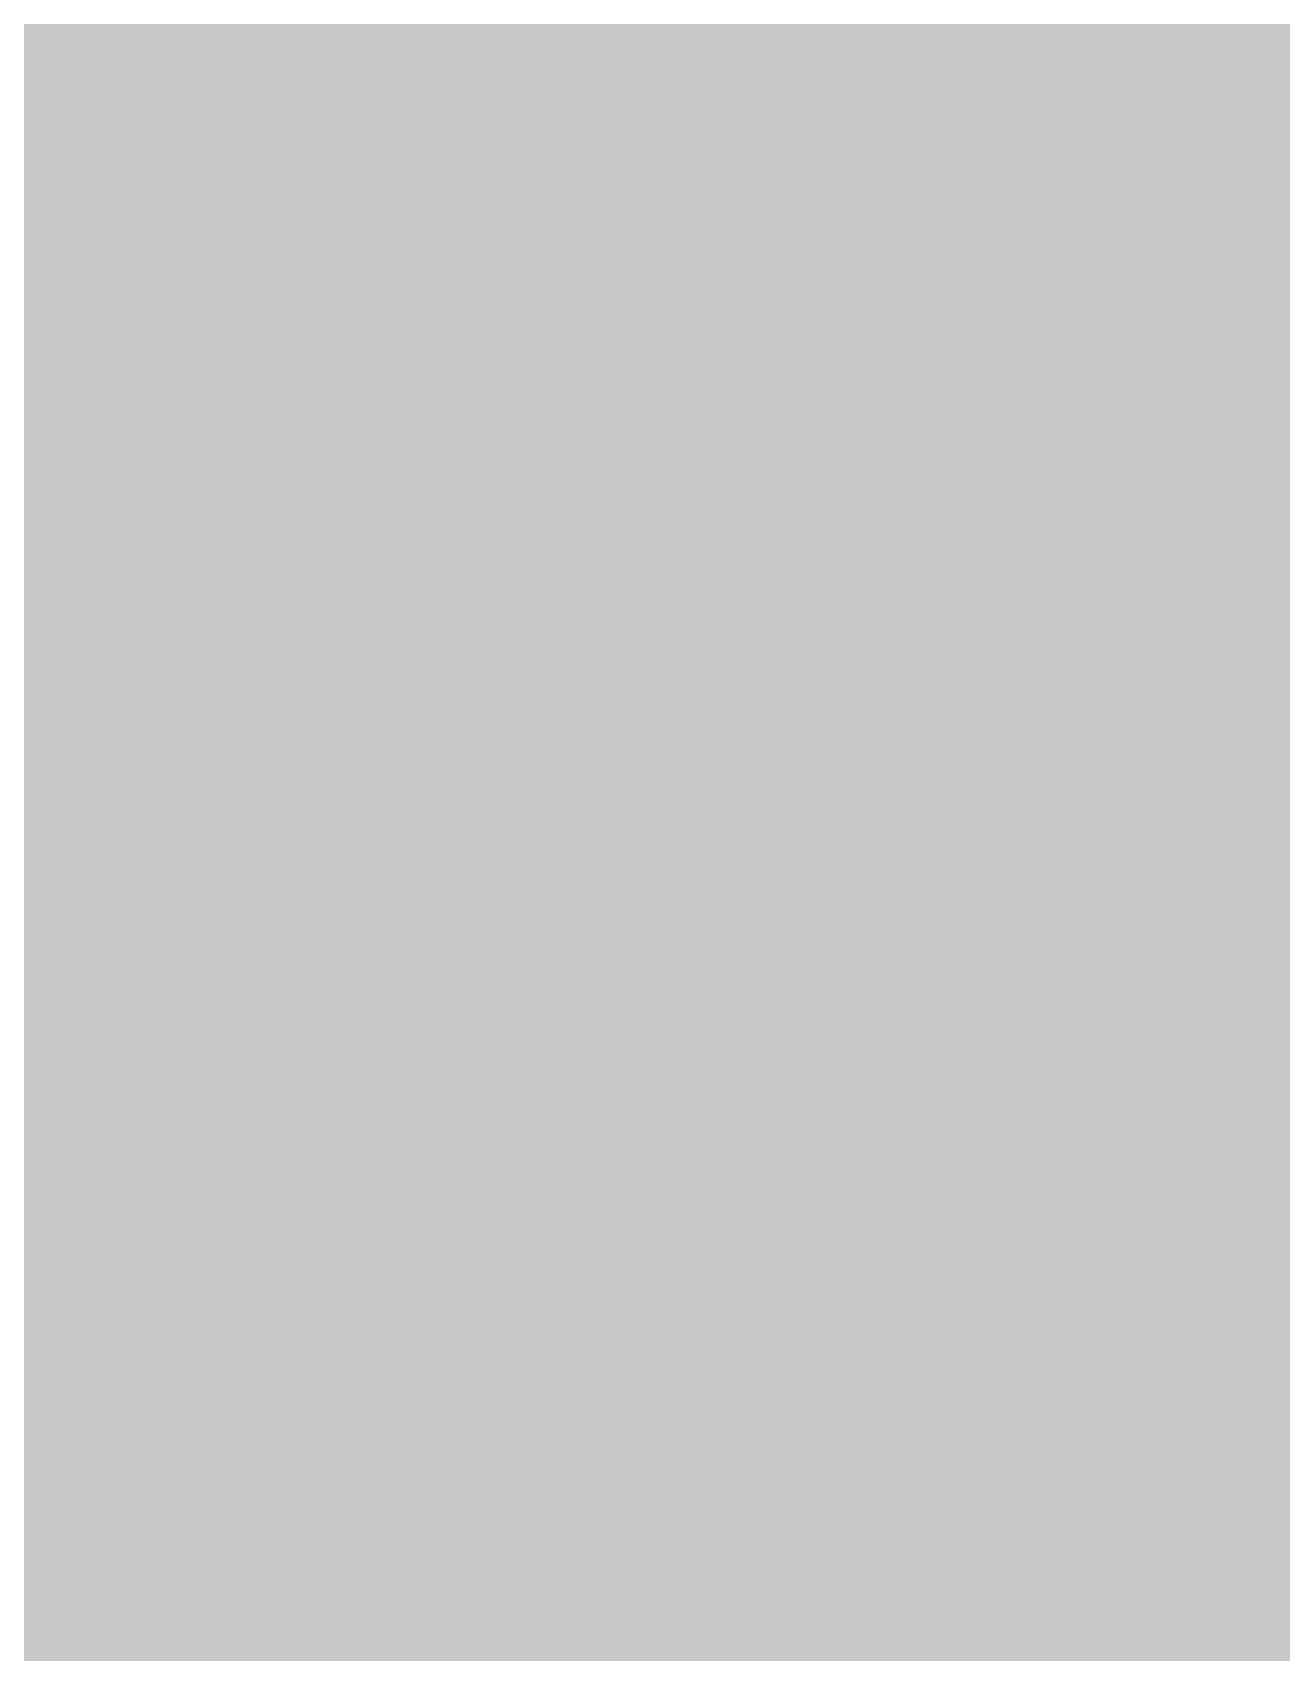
# Model space of a CAD drawing. Header units: centimetres. Extents: x 0.2 to 13.8, y -19.7 to -0.3.
# Drawn here: x 1.46225 to 1.48565, y -10.20372 to -10.17338 of the extents above; entities that cross this region are included whole.
import ezdxf

# ---------------------------------------------------------------- set-up
doc = ezdxf.new("R2010")
doc.units = ezdxf.units.CM
doc.header["$MEASUREMENT"] = 0
doc.layers.add('Layer 1', color=7, linetype='Continuous')

# ---------------------------------------------------------------- blocks, each defined once
blk = doc.blocks.new('block 3')
at = {"layer": 'Layer 1', "true_color": 0xe5c49d}
h = blk.add_hatch(color=31, dxfattribs=at)
h.dxf.hatch_style = 2
h.paths.add_polyline_path([(13.785502, -19.722492), (0.184498, -19.722492), (0.184498, -0.292525), (13.785502, -0.292525)])
blk = doc.blocks.new('block 4')
at = {"layer": 'Layer 1', "lineweight": 0}
for points, knots in [([(12.86103, -0.669607), (12.86103, -0.669607), (1.10897, -0.669607), (1.10897, -0.669607), (0.807027, -0.669607), (0.561639, -0.914996), (0.561639, -1.216939), (0.561639, -1.216939), (0.561639, -18.798079), (0.561639, -18.798079), (0.561639, -19.100022), (0.807027, -19.345411), (1.10897, -19.345411), (1.10897, -19.345411), (12.86103, -19.345411), (12.86103, -19.345411), (13.162973, -19.345411), (13.408361, -19.100022), (13.408361, -18.798079), (13.408361, -18.798079), (13.408361, -1.216939), (13.408361, -1.216939), (13.408361, -0.914996), (13.162973, -0.669607), (12.86103, -0.669607)], [0, 0, 0, 0, 1, 1, 1, 2, 2, 2, 3, 3, 3, 4, 4, 4, 5, 5, 5, 6, 6, 6, 7, 7, 7, 8, 8, 8, 8]), ([(2.218026, -10.188469), (2.198154, -10.175102), (2.176557, -10.165162), (2.153941, -10.157623), (2.143657, -10.154197), (2.142628, -10.148712), (2.148456, -10.138432), (2.154284, -10.129178), (2.159764, -10.120267), (2.165249, -10.11067), (2.212545, -10.028758), (2.226594, -9.942047), (2.205349, -9.84917), (2.193351, -9.795364), (2.17416, -9.743955), (2.150853, -9.6946), (2.131663, -9.654843), (2.112472, -9.615776), (2.091562, -9.5767), (2.075112, -9.545515), (2.047692, -9.531119), (2.012391, -9.532831), (1.984975, -9.534546), (1.957559, -9.535575), (1.930483, -9.53729), (1.859193, -9.541399), (1.788251, -9.549628), (1.719706, -9.571563), (1.630598, -9.600351), (1.563082, -9.655186), (1.516468, -9.73573), (1.508929, -9.749092), (1.501047, -9.762116), (1.492821, -9.776855), (1.46746, -9.757318), (1.444157, -9.739152), (1.417767, -9.725446), (1.411596, -9.722359), (1.410228, -9.716535), (1.41091, -9.710364), (1.420164, -9.623315), (1.447236, -9.542771), (1.504816, -9.475255), (1.527437, -9.448521), (1.556568, -9.430013), (1.587757, -9.414249), (1.640195, -9.387172), (1.696742, -9.374153), (1.754664, -9.364898), (1.797162, -9.358046), (1.840003, -9.356673), (1.882843, -9.357016), (1.919513, -9.357359), (1.95653, -9.357359), (1.993543, -9.357702), (2.049408, -9.358389), (2.105615, -9.355987), (2.160793, -9.346733), (2.17142, -9.344675), (2.176557, -9.348448), (2.179988, -9.357359), (2.211173, -9.441669), (2.259499, -9.517067), (2.304393, -9.59418), (2.337641, -9.65073), (2.366086, -9.709339), (2.38631, -9.772057), (2.400015, -9.814211), (2.407554, -9.857738), (2.40927, -9.901604), (2.410985, -9.949933), (2.399329, -9.996196), (2.376026, -10.039037), (2.342783, -10.098328), (2.298227, -10.147001), (2.24373, -10.186754), (2.234823, -10.193264), (2.227623, -10.194636), (2.218026, -10.188469)], [0, 0, 0, 0, 1, 1, 1, 2, 2, 2, 3, 3, 3, 4, 4, 4, 5, 5, 5, 6, 6, 6, 7, 7, 7, 8, 8, 8, 9, 9, 9, 10, 10, 10, 11, 11, 11, 12, 12, 12, 13, 13, 13, 14, 14, 14, 15, 15, 15, 16, 16, 16, 17, 17, 17, 18, 18, 18, 19, 19, 19, 20, 20, 20, 21, 21, 21, 22, 22, 22, 23, 23, 23, 24, 24, 24, 25, 25, 25, 26, 26, 26, 26]), ([(1.298156, -10.316991), (1.312204, -10.296767), (1.327282, -10.276548), (1.343737, -10.2577), (1.380749, -10.214517), (1.426335, -10.183327), (1.478773, -10.161392), (1.551426, -10.131575), (1.62751, -10.120267), (1.70531, -10.115807), (1.721074, -10.115125), (1.731357, -10.119924), (1.739239, -10.134659), (1.77934, -10.207317), (1.807441, -10.284091), (1.817039, -10.366685), (1.825264, -10.441054), (1.809157, -10.510628), (1.777628, -10.577805), (1.747464, -10.642238), (1.705996, -10.698441), (1.66144, -10.752937), (1.655616, -10.760819), (1.647391, -10.765618), (1.639166, -10.770417), (1.502762, -10.85027), (1.366358, -10.930467), (1.229954, -11.010668), (1.224808, -11.013408), (1.219327, -11.015805), (1.213842, -11.018207), (1.210416, -11.019236), (1.206303, -11.017864), (1.205617, -11.013751), (1.204592, -11.006894), (1.204592, -10.999698), (1.204592, -10.992845), (1.204249, -10.914017), (1.204249, -10.835531), (1.204249, -10.75705), (1.204249, -10.75705), (1.208701, -10.75705), (1.208701, -10.75705), (1.208701, -10.680962), (1.209044, -10.604534), (1.208701, -10.52845), (1.208357, -10.510285), (1.211445, -10.493149), (1.218298, -10.476355), (1.240576, -10.421181), (1.263883, -10.366342), (1.298156, -10.316991)], [0, 0, 0, 0, 1, 1, 1, 2, 2, 2, 3, 3, 3, 4, 4, 4, 5, 5, 5, 6, 6, 6, 7, 7, 7, 8, 8, 8, 9, 9, 9, 10, 10, 10, 11, 11, 11, 12, 12, 12, 13, 13, 13, 14, 14, 14, 15, 15, 15, 16, 16, 16, 17, 17, 17, 17])]:
    blk.add_open_spline(points, degree=3, knots=knots, dxfattribs=at)
blk = doc.blocks.new('block 2')
at = {"layer": 'Layer 1'}
for name in ['block 3', 'block 4']:
    blk.add_blockref(name, (0, 0), dxfattribs=at)

msp = doc.modelspace()

# ---------------------------------------------------------------- block references
at = {"layer": 'Layer 1'}
msp.add_blockref('block 2', (0, 0), dxfattribs=at)

doc.saveas('drawing.dxf')
